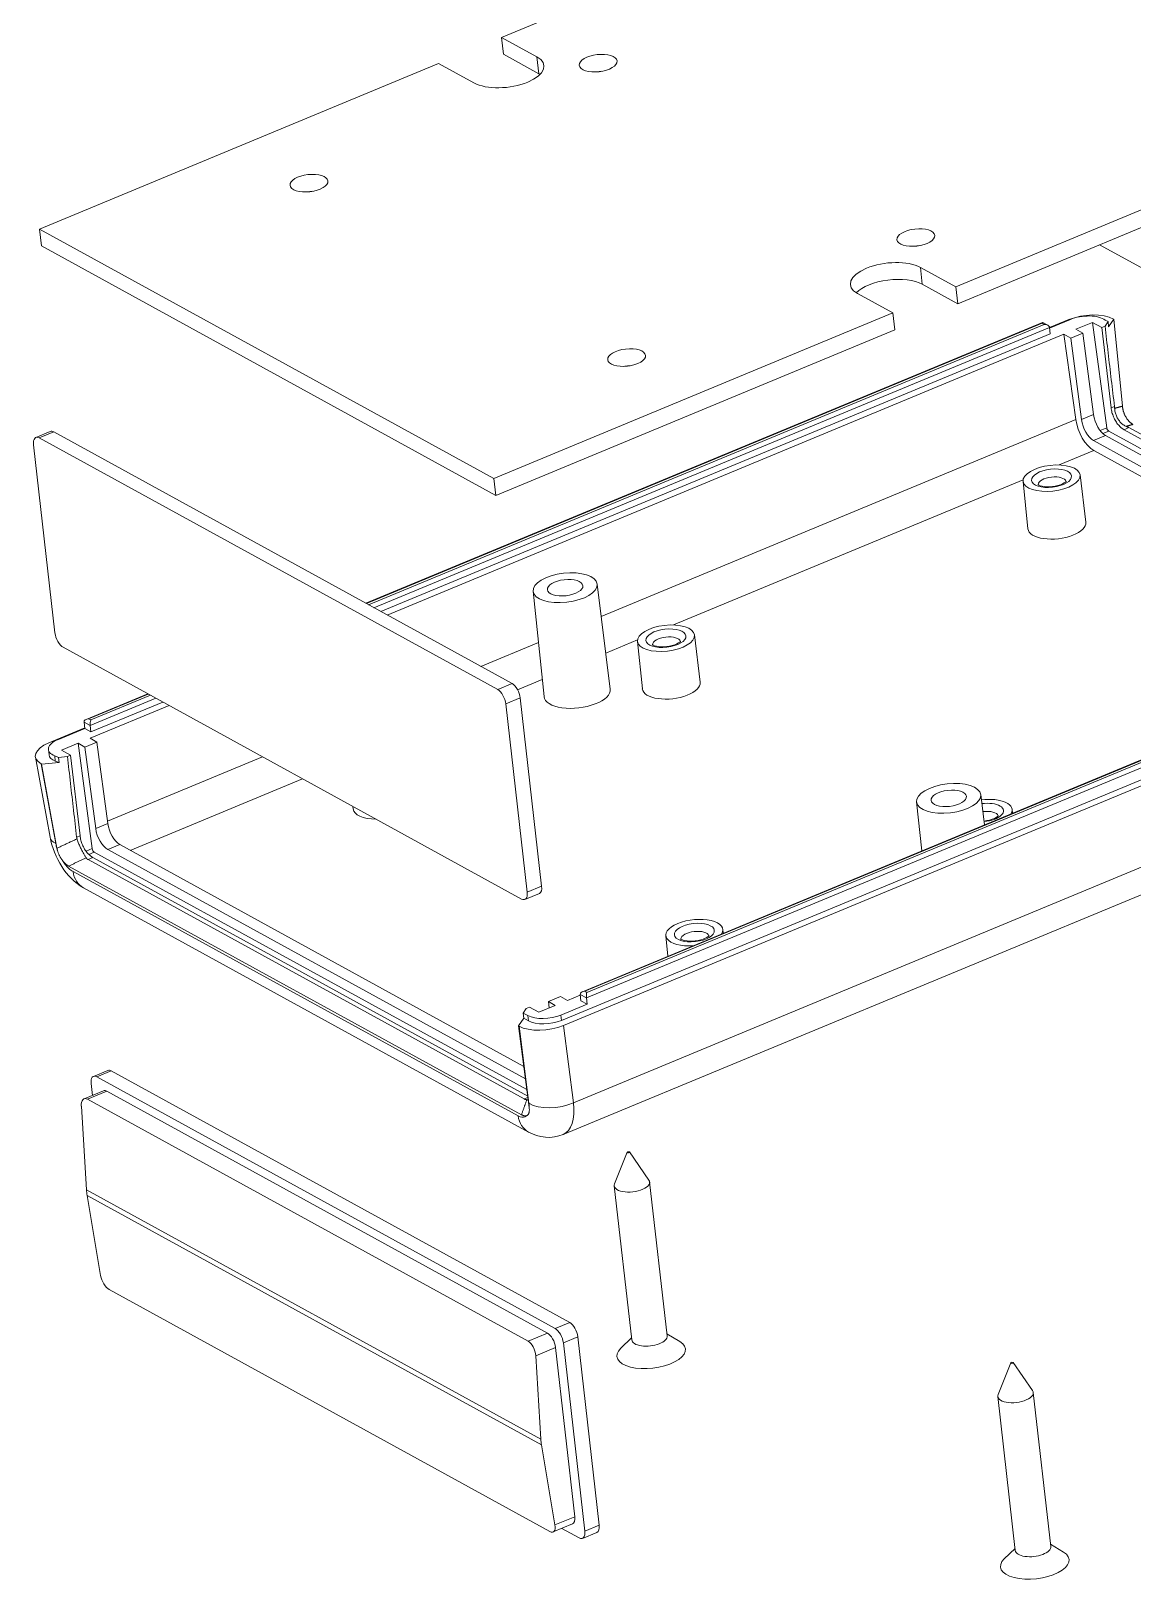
# Model space of a CAD drawing. Header units: millimetres. Extents: x 8 to 690, y 8 to 531.
# Drawn here: x 507.4 to 600, y 278.1 to 408.4 of the extents above; entities that cross this region are included whole.
import ezdxf

# ---------------------------------------------------------------- set-up
doc = ezdxf.new("R2010")
doc.units = ezdxf.units.MM
doc.header["$LTSCALE"] = 2.5
doc.layers.add('Visible (ANSI)', color=7, linetype='Continuous', lineweight=9)
doc.layers.add('Visible Narrow (ANSI)', color=7, linetype='Continuous', lineweight=9)

msp = doc.modelspace()

# ---------------------------------------------------------------- linework, layer by layer
at = {"layer": 'Visible (ANSI)'}
for p, q in [((590.448, 425.959), (546.9, 407.886)), ((546.9, 407.886), (547.061, 406.467)), ((546.9, 407.886), (549.87, 406.254)), ((541.615, 405.692), (508.081, 391.775)), ((544.586, 404.061), (541.615, 405.692)), ((547.061, 406.467), (550.031, 404.836)), ((585.08, 386.919), (628.629, 404.992)), ((585.242, 385.5), (628.79, 403.574)), ((508.081, 391.775), (508.243, 390.356)), ((508.081, 391.775), (546.262, 370.808)), ((508.243, 390.356), (546.424, 369.389)), ((633.301, 370.613), (597.174, 390.452)), ((582.11, 388.55), (585.08, 386.919)), ((582.271, 387.131), (585.242, 385.5)), ((579.796, 384.725), (576.826, 386.357)), ((585.08, 386.919), (585.242, 385.5)), ((546.262, 370.808), (579.796, 384.725)), ((579.796, 384.725), (579.957, 383.307)), ((535.5, 360.313), (592.381, 383.92)), ((546.424, 369.389), (579.957, 383.307)), ((592.396, 383.919), (592.807, 383.694)), ((593.021, 382.97), (592.96, 383.502)), ((592.962, 383.486), (594.586, 384.16)), ((594.722, 384.177), (592.966, 383.448)), ((595.175, 383.349), (596.573, 383.929)), ((595.175, 383.349), (595.752, 383.032)), ((597.767, 375.077), (596.573, 383.929)), ((596.573, 383.929), (597.352, 383.501)), ((597.352, 383.501), (597.625, 383.614)), ((597.352, 383.501), (597.352, 383.501)), ((598.138, 376.741), (597.352, 383.501)), ((597.625, 383.614), (597.877, 383.994)), ((597.625, 383.614), (597.625, 383.614)), ((597.877, 383.994), (597.631, 384.129)), ((597.93, 383.549), (597.877, 383.994)), ((598.361, 384.194), (597.93, 383.549)), ((598.329, 384.212), (598.361, 384.194)), ((598.361, 384.194), (599.085, 376.883)), ((593.021, 382.97), (536.761, 359.62)), ((537.295, 359.327), (594.162, 382.929)), ((594.74, 382.612), (594.162, 382.929)), ((595.165, 375.77), (594.162, 382.929)), ((595.752, 383.032), (594.74, 382.612)), ((594.74, 382.612), (595.648, 375.756)), ((595.752, 383.032), (596.661, 376.176)), ((508.981, 374.757), (507.766, 374.253)), ((508.048, 374.216), (546.581, 353.056)), ((547.796, 353.56), (509.264, 374.72)), ((596.66, 373.991), (626.225, 357.756)), ((627.238, 358.176), (597.673, 374.412)), ((627.773, 358.399), (597.935, 374.784)), ((628.635, 358.756), (599.226, 374.907)), ((599.641, 375.079), (629.051, 358.929)), ((509.374, 357.817), (507.572, 373.646)), ((625.363, 357.398), (596.68, 373.149)), ((546.262, 370.808), (546.424, 369.389)), ((590.735, 370.563), (591.151, 366.568)), ((595.526, 371.108), (596.019, 367.122)), ((549.554, 361.319), (550.475, 352.464)), ((553.697, 327.655), (634.085, 361.018)), ((554.945, 361.933), (556.039, 353.097)), ((636.983, 360.541), (551.943, 325.246)), ((637.855, 360.398), (552.117, 324.814)), ((558.324, 357.111), (558.739, 353.116)), ((563.114, 357.657), (563.607, 353.671)), ((548.584, 335.453), (510.052, 356.613)), ((511.992, 350.556), (517.169, 352.705)), ((518.43, 352.012), (512.396, 349.508)), ((547.259, 351.852), (549.06, 336.023)), ((550.276, 336.527), (548.474, 352.357)), ((512.322, 348.963), (518.964, 351.719)), ((552.076, 315.654), (637.162, 350.967)), ((508.847, 348.576), (511.872, 349.831)), ((511.877, 349.793), (509.655, 348.872)), ((511.877, 349.793), (511.816, 350.325)), ((512.396, 349.508), (511.877, 349.793)), ((512.396, 349.508), (512.336, 350.04)), ((508.823, 348.011), (508.873, 347.568)), ((509.912, 347.962), (511.309, 348.542)), ((509.912, 347.962), (510.691, 347.534)), ((512.503, 339.69), (511.309, 348.542)), ((511.309, 348.542), (511.887, 348.225)), ((511.887, 348.225), (512.9, 348.646)), ((511.887, 348.225), (512.795, 341.37)), ((512.9, 348.646), (512.322, 348.963)), ((512.9, 348.646), (513.808, 341.79)), ((507.729, 347.38), (508.957, 340.646)), ((508.25, 346.796), (508.218, 346.814)), ((509.724, 346.916), (508.25, 346.796)), ((509.541, 339.719), (508.25, 346.796)), ((509.35, 347.49), (509.67, 347.361)), ((509.724, 346.916), (509.4, 347.046)), ((510.419, 347.421), (509.67, 347.361)), ((509.67, 347.361), (509.724, 346.916)), ((510.419, 347.421), (510.691, 347.534)), ((510.419, 347.421), (510.419, 347.421)), ((510.691, 347.534), (510.691, 347.534)), ((510.691, 347.534), (511.477, 340.774)), ((587.185, 344.228), (587.5, 341.684)), ((534.408, 343.238), (534.43, 343.028)), ((581.794, 343.615), (582.223, 339.494)), ((589.812, 342.995), (589.854, 342.661)), ((512.564, 338.94), (549.107, 318.873)), ((549.035, 319.429), (512.672, 339.397)), ((548.919, 320.324), (513.807, 339.605)), ((514.82, 340.026), (548.783, 321.375)), ((548.58, 317.32), (510.518, 338.222)), ((548.797, 318.642), (512.149, 338.768)), ((511.763, 336.404), (549.173, 315.861)), ((550.082, 335.921), (548.866, 335.416)), ((560.713, 332.361), (560.892, 330.641)), ((565.503, 332.906), (565.545, 332.572)), ((550.849, 326.829), (551.862, 327.25)), ((551.862, 327.25), (552.439, 326.933)), ((553.525, 327.383), (552.439, 326.933)), ((553.581, 326.892), (553.52, 327.424)), ((554.1, 326.606), (554.04, 327.138)), ((548.977, 326.247), (548.724, 325.867)), ((548.772, 325.425), (548.724, 325.867)), ((548.724, 325.867), (549.117, 325.651)), ((549.249, 326.36), (548.977, 326.247)), ((550.028, 325.932), (549.249, 326.36)), ((551.426, 326.512), (550.028, 325.932)), ((551.426, 326.512), (550.849, 326.829)), ((550.849, 326.829), (550.9, 326.294)), ((551.892, 325.69), (554.1, 326.606)), ((554.1, 326.606), (553.581, 326.892)), ((548.342, 324.78), (548.772, 325.425)), ((548.342, 324.78), (549.229, 317.924)), ((548.374, 324.762), (548.342, 324.78)), ((549.168, 325.208), (548.772, 325.425)), ((512.606, 320.54), (513.822, 321.045)), ((552.636, 299.848), (514.104, 321.008)), ((513.448, 319.33), (511.821, 318.655)), ((512.525, 318.947), (512.412, 319.934)), ((512.889, 320.504), (551.421, 299.343)), ((513.73, 319.293), (550.761, 298.957)), ((511.588, 318.032), (512.022, 311.017)), ((549.141, 298.285), (512.109, 318.621)), ((557.463, 314.163), (556.398, 311.496)), ((557.658, 314.185), (559.295, 311.826)), ((559.355, 311.673), (560.829, 298.725)), ((512.078, 310.526), (513.208, 303.799)), ((556.374, 311.333), (557.848, 298.386)), ((513.931, 302.614), (550.962, 282.278)), ((555.116, 282.815), (553.315, 298.644)), ((557.827, 298.568), (556.918, 297.688)), ((560.808, 298.908), (561.891, 298.254)), ((551.439, 297.754), (553.059, 283.521)), ((552.099, 298.14), (553.901, 282.31)), ((550.208, 290.047), (549.774, 297.062)), ((589.703, 296.458), (588.638, 293.792)), ((589.898, 296.48), (591.535, 294.122)), ((588.614, 293.629), (590.088, 280.681)), ((591.595, 293.968), (593.069, 281.021)), ((551.394, 282.829), (550.264, 289.556)), ((552.865, 282.914), (551.239, 282.239)), ((553.424, 281.741), (551.967, 282.541)), ((553.707, 281.704), (554.922, 282.208)), ((590.067, 280.864), (589.158, 279.983)), ((593.048, 281.203), (594.131, 280.549))]:
    msp.add_line(p, q, dxfattribs=at)
at = {"layer": 'Visible (ANSI)', "flags": 128}
for points in [[(597.625, 383.614), (597.657, 383.335), (597.69, 383.056), (597.723, 382.777), (597.756, 382.496), (597.789, 382.215), (597.822, 381.934), (597.856, 381.652), (597.889, 381.37), (597.922, 381.087), (597.956, 380.804), (597.989, 380.522), (598.022, 380.238), (598.056, 379.955), (598.089, 379.672), (598.123, 379.389), (598.156, 379.106), (598.189, 378.824), (598.223, 378.542), (598.256, 378.26), (598.289, 377.978), (598.323, 377.697), (598.356, 377.417), (598.389, 377.137), (598.422, 376.858)], [(599.226, 374.907), (599.166, 374.942), (599.105, 374.981), (599.045, 375.025), (598.985, 375.074), (598.924, 375.127), (598.865, 375.184), (598.805, 375.247), (598.747, 375.313), (598.689, 375.384), (598.633, 375.459), (598.579, 375.538), (598.527, 375.62), (598.477, 375.707), (598.429, 375.796), (598.384, 375.887), (598.343, 375.98), (598.305, 376.075), (598.27, 376.171), (598.238, 376.268), (598.211, 376.364), (598.187, 376.46), (598.167, 376.554), (598.151, 376.648), (598.138, 376.741)], [(598.422, 376.858), (598.423, 376.852), (598.423, 376.846), (598.424, 376.84), (598.425, 376.833), (598.425, 376.827), (598.426, 376.821), (598.427, 376.815), (598.427, 376.808), (598.428, 376.802), (598.428, 376.795), (598.429, 376.789), (598.43, 376.783), (598.43, 376.776), (598.431, 376.77), (598.431, 376.763), (598.432, 376.757), (598.432, 376.75), (598.432, 376.744), (598.433, 376.737), (598.433, 376.731), (598.434, 376.724), (598.434, 376.718), (598.434, 376.711), (598.435, 376.705)], [(598.435, 376.705), (598.44, 376.624), (598.45, 376.544), (598.463, 376.463), (598.48, 376.382), (598.501, 376.302), (598.525, 376.222), (598.552, 376.143), (598.583, 376.065), (598.617, 375.989), (598.654, 375.914), (598.695, 375.842), (598.738, 375.772), (598.783, 375.704), (598.832, 375.639), (598.882, 375.577), (598.935, 375.519), (598.99, 375.463), (599.047, 375.411), (599.105, 375.363), (599.165, 375.32), (599.225, 375.28), (599.285, 375.245), (599.345, 375.215), (599.406, 375.188)], [(599.09, 376.845), (599.089, 376.846), (599.089, 376.848), (599.089, 376.85), (599.089, 376.851), (599.089, 376.853), (599.088, 376.854), (599.088, 376.856), (599.088, 376.858), (599.088, 376.859), (599.088, 376.861), (599.088, 376.862), (599.087, 376.864), (599.087, 376.865), (599.087, 376.867), (599.087, 376.869), (599.087, 376.87), (599.087, 376.872), (599.086, 376.873), (599.086, 376.875), (599.086, 376.876), (599.086, 376.878), (599.086, 376.88), (599.086, 376.881), (599.085, 376.883)], [(599.494, 375.796), (599.469, 375.832), (599.443, 375.869), (599.419, 375.908), (599.395, 375.947), (599.371, 375.987), (599.348, 376.028), (599.326, 376.07), (599.305, 376.113), (599.284, 376.157), (599.264, 376.201), (599.245, 376.246), (599.227, 376.291), (599.21, 376.337), (599.194, 376.383), (599.179, 376.43), (599.165, 376.476), (599.152, 376.523), (599.14, 376.569), (599.129, 376.616), (599.119, 376.662), (599.11, 376.708), (599.102, 376.754), (599.095, 376.799), (599.09, 376.845)], [(599.978, 375.351), (599.957, 375.362), (599.936, 375.374), (599.916, 375.387), (599.895, 375.4), (599.875, 375.414), (599.854, 375.429), (599.833, 375.444), (599.813, 375.46), (599.792, 375.476), (599.772, 375.493), (599.751, 375.511), (599.731, 375.529), (599.71, 375.548), (599.69, 375.567), (599.67, 375.587), (599.65, 375.608), (599.63, 375.629), (599.61, 375.651), (599.59, 375.674), (599.571, 375.697), (599.551, 375.721), (599.532, 375.745), (599.513, 375.77), (599.494, 375.796)], [(599.406, 375.188), (599.418, 375.183), (599.429, 375.179), (599.44, 375.174), (599.451, 375.17), (599.461, 375.165), (599.472, 375.161), (599.483, 375.156), (599.493, 375.151), (599.503, 375.147), (599.514, 375.142), (599.524, 375.138), (599.533, 375.133), (599.543, 375.129), (599.553, 375.124), (599.562, 375.119), (599.572, 375.115), (599.581, 375.11), (599.59, 375.106), (599.599, 375.101), (599.608, 375.097), (599.616, 375.092), (599.625, 375.088), (599.633, 375.084), (599.641, 375.079)], [(594.37, 370.582), (594.354, 370.559), (594.297, 370.503), (594.195, 370.429), (594.051, 370.352), (593.873, 370.278), (593.668, 370.214), (593.445, 370.163), (593.211, 370.127), (592.976, 370.109), (592.746, 370.109), (592.533, 370.125), (592.343, 370.157), (592.185, 370.201), (592.069, 370.249), (592.001, 370.291), (591.98, 370.31)], [(561.958, 357.13), (561.942, 357.107), (561.885, 357.051), (561.783, 356.978), (561.639, 356.9), (561.461, 356.826), (561.257, 356.762), (561.033, 356.711), (560.799, 356.675), (560.564, 356.657), (560.335, 356.657), (560.121, 356.673), (559.931, 356.705), (559.773, 356.749), (559.657, 356.797), (559.589, 356.839), (559.568, 356.858)], [(511.194, 340.656), (511.162, 340.936), (511.13, 341.216), (511.098, 341.497), (511.066, 341.778), (511.033, 342.06), (511.001, 342.342), (510.969, 342.625), (510.936, 342.908), (510.904, 343.191), (510.871, 343.474), (510.839, 343.758), (510.807, 344.041), (510.774, 344.325), (510.742, 344.608), (510.709, 344.891), (510.677, 345.174), (510.644, 345.457), (510.612, 345.739), (510.58, 346.021), (510.547, 346.302), (510.515, 346.583), (510.483, 346.863), (510.451, 347.142), (510.419, 347.421)], [(588.656, 342.468), (588.64, 342.445), (588.58, 342.387), (588.474, 342.311), (588.324, 342.232), (588.14, 342.158), (587.929, 342.093), (587.699, 342.043), (587.46, 342.01)], [(511.763, 336.404), (511.493, 336.566), (511.235, 336.749), (510.989, 336.95), (510.756, 337.167), (510.535, 337.4), (510.325, 337.648), (510.127, 337.911), (509.94, 338.185), (509.767, 338.469), (509.607, 338.764), (509.46, 339.067), (509.327, 339.377), (509.209, 339.692), (509.108, 340.008), (509.024, 340.327), (508.957, 340.646)], [(511.225, 340.51), (511.223, 340.516), (511.221, 340.522), (511.219, 340.528), (511.218, 340.534), (511.216, 340.54), (511.214, 340.546), (511.213, 340.552), (511.211, 340.558), (511.21, 340.564), (511.208, 340.57), (511.207, 340.576), (511.206, 340.582), (511.204, 340.589), (511.203, 340.595), (511.202, 340.601), (511.201, 340.607), (511.2, 340.613), (511.199, 340.619), (511.198, 340.625), (511.197, 340.631), (511.196, 340.638), (511.195, 340.644), (511.194, 340.65), (511.194, 340.656)], [(512.001, 338.912), (511.977, 338.953), (511.951, 338.997), (511.922, 339.043), (511.891, 339.093), (511.858, 339.145), (511.824, 339.201), (511.787, 339.26), (511.75, 339.323), (511.712, 339.388), (511.674, 339.455), (511.636, 339.525), (511.599, 339.596), (511.562, 339.669), (511.525, 339.744), (511.489, 339.82), (511.455, 339.897), (511.421, 339.974), (511.389, 340.052), (511.358, 340.13), (511.329, 340.208), (511.301, 340.285), (511.274, 340.361), (511.249, 340.436), (511.225, 340.51)], [(511.477, 340.774), (511.49, 340.681), (511.506, 340.588), (511.526, 340.493), (511.549, 340.397), (511.577, 340.301), (511.608, 340.204), (511.643, 340.108), (511.682, 340.013), (511.723, 339.92), (511.768, 339.829), (511.815, 339.74), (511.866, 339.654), (511.918, 339.571), (511.972, 339.492), (512.028, 339.417), (512.085, 339.346), (512.144, 339.28), (512.203, 339.217), (512.263, 339.16), (512.324, 339.107), (512.384, 339.058), (512.444, 339.014), (512.505, 338.975), (512.564, 338.94)], [(509.541, 339.719), (509.541, 339.718), (509.541, 339.716), (509.541, 339.714), (509.542, 339.713), (509.542, 339.711), (509.542, 339.71), (509.543, 339.708), (509.543, 339.707), (509.543, 339.705), (509.543, 339.704), (509.544, 339.702), (509.544, 339.701), (509.544, 339.699), (509.545, 339.698), (509.545, 339.696), (509.545, 339.695), (509.545, 339.693), (509.546, 339.692), (509.546, 339.69), (509.546, 339.689), (509.547, 339.687), (509.547, 339.685), (509.547, 339.684), (509.548, 339.682)], [(509.548, 339.682), (509.557, 339.638), (509.567, 339.594), (509.578, 339.55), (509.591, 339.505), (509.604, 339.46), (509.619, 339.415), (509.634, 339.37), (509.651, 339.325), (509.668, 339.279), (509.686, 339.234), (509.705, 339.19), (509.725, 339.145), (509.746, 339.101), (509.768, 339.058), (509.791, 339.014), (509.814, 338.972), (509.838, 338.93), (509.862, 338.889), (509.887, 338.849), (509.913, 338.809), (509.939, 338.771), (509.965, 338.733), (509.992, 338.697), (510.02, 338.661)], [(512.149, 338.768), (512.141, 338.772), (512.133, 338.777), (512.126, 338.781), (512.118, 338.786), (512.111, 338.791), (512.103, 338.797), (512.096, 338.802), (512.089, 338.807), (512.083, 338.813), (512.076, 338.819), (512.07, 338.825), (512.063, 338.831), (512.057, 338.837), (512.051, 338.843), (512.046, 338.849), (512.04, 338.856), (512.035, 338.862), (512.029, 338.869), (512.024, 338.876), (512.019, 338.883), (512.014, 338.89), (512.01, 338.897), (512.005, 338.905), (512.001, 338.912)], [(510.02, 338.661), (510.04, 338.636), (510.06, 338.612), (510.08, 338.588), (510.101, 338.565), (510.121, 338.542), (510.142, 338.52), (510.163, 338.498), (510.184, 338.477), (510.205, 338.457), (510.226, 338.437), (510.247, 338.418), (510.268, 338.399), (510.289, 338.381), (510.31, 338.364), (510.331, 338.347), (510.352, 338.331), (510.372, 338.315), (510.393, 338.3), (510.414, 338.286), (510.435, 338.272), (510.456, 338.259), (510.477, 338.246), (510.497, 338.234), (510.518, 338.222)], [(564.348, 332.379), (564.332, 332.357), (564.275, 332.301), (564.172, 332.227), (564.029, 332.15), (563.851, 332.076), (563.646, 332.011), (563.423, 331.96), (563.189, 331.925), (562.953, 331.907), (562.724, 331.906), (562.51, 331.923), (562.32, 331.955), (562.163, 331.999), (562.047, 332.047), (561.978, 332.089), (561.958, 332.107)], [(549.027, 318.579), (549.016, 318.58), (549.005, 318.581), (548.995, 318.582), (548.984, 318.584), (548.974, 318.585), (548.963, 318.587), (548.953, 318.589), (548.943, 318.591), (548.933, 318.593), (548.923, 318.595), (548.913, 318.597), (548.904, 318.6), (548.894, 318.602), (548.885, 318.605), (548.875, 318.608), (548.866, 318.611), (548.857, 318.615), (548.848, 318.618), (548.839, 318.622), (548.831, 318.626), (548.822, 318.63), (548.814, 318.634), (548.805, 318.638), (548.797, 318.642)], [(549.145, 318.574), (549.14, 318.574), (549.135, 318.575), (549.131, 318.575), (549.126, 318.575), (549.121, 318.575), (549.116, 318.575), (549.111, 318.575), (549.106, 318.575), (549.101, 318.575), (549.096, 318.576), (549.091, 318.576), (549.086, 318.576), (549.082, 318.576), (549.077, 318.576), (549.072, 318.577), (549.067, 318.577), (549.062, 318.577), (549.057, 318.578), (549.052, 318.578), (549.047, 318.578), (549.042, 318.578), (549.037, 318.579), (549.032, 318.579), (549.027, 318.579)], [(548.58, 317.32), (548.601, 317.309), (548.621, 317.299), (548.641, 317.289), (548.662, 317.28), (548.682, 317.271), (548.702, 317.263), (548.721, 317.256), (548.741, 317.249), (548.76, 317.244), (548.779, 317.238), (548.798, 317.234), (548.817, 317.23), (548.836, 317.227), (548.854, 317.224), (548.872, 317.223), (548.89, 317.222), (548.907, 317.222), (548.925, 317.222), (548.942, 317.224), (548.959, 317.226), (548.975, 317.229), (548.991, 317.233), (549.006, 317.238), (549.022, 317.243)], [(549.022, 317.243), (549.042, 317.253), (549.062, 317.263), (549.081, 317.276), (549.099, 317.29), (549.116, 317.306), (549.132, 317.324), (549.147, 317.343), (549.162, 317.364), (549.175, 317.387), (549.187, 317.411), (549.198, 317.437), (549.207, 317.464), (549.216, 317.493), (549.223, 317.523), (549.23, 317.554), (549.235, 317.587), (549.239, 317.621), (549.241, 317.657), (549.243, 317.693), (549.243, 317.73), (549.242, 317.768), (549.241, 317.808), (549.238, 317.848), (549.234, 317.889)], [(549.234, 317.889), (549.233, 317.89), (549.233, 317.892), (549.233, 317.893), (549.233, 317.895), (549.233, 317.896), (549.233, 317.898), (549.232, 317.899), (549.232, 317.9), (549.232, 317.902), (549.232, 317.903), (549.232, 317.905), (549.232, 317.906), (549.231, 317.908), (549.231, 317.909), (549.231, 317.911), (549.231, 317.912), (549.231, 317.914), (549.231, 317.915), (549.23, 317.917), (549.23, 317.918), (549.23, 317.919), (549.23, 317.921), (549.23, 317.922), (549.229, 317.924)], [(552.076, 315.654), (551.716, 315.53), (551.344, 315.45), (550.967, 315.415), (550.589, 315.424), (550.216, 315.476), (549.854, 315.569), (549.505, 315.698), (549.173, 315.861)]]:
    msp.add_lwpolyline(points, dxfattribs=at)
at = {"layer": 'Visible (ANSI)'}
for centre, major_axis, ratio, start_param, end_param in [((547.228, 405.158), (3.24, 0.369), 0.4509985, 3.7093131, 6.8509057), ((547.389, 403.739), (3.24, 0.369), 0.4509985, 0.5069748, 0.5677204), ((555.189, 404.304), (-1.59, -0.181), 0.4509985, 4.5673375, 4.8574404), ((530.88, 394.216), (-1.59, -0.181), 0.4509985, 4.5673375, 4.8574404), ((581.887, 389.643), (-1.59, -0.181), 0.4509985, 4.5673375, 4.8574404), ((579.468, 387.453), (-3.24, -0.369), 0.4509985, 3.7093131, 6.8509057), ((579.629, 386.034), (3.24, 0.369), 0.4509985, 0.5677204, 2.6346178), ((596.142, 383.301), (2.683, 0.307), 0.451777, 0.5680644, 2.1369581), ((595.877, 383.543), (-1.987, -0.226), 0.4509985, 3.5815322, 5.2801094), ((592.371, 383.591), (0.018, 0.33), 0.2240554, 6.1759762, 6.9303159), ((592.544, 383.496), (-0.417, 0.023), 0.6356278, 3.2488017, 4.8195981), ((557.578, 379.554), (-1.59, -0.181), 0.4509985, 4.5673375, 4.8574404), ((596.453, 375.145), (0.862, -2.078), 0.4799208, 4.2161007, 5.7432638), ((596.509, 375.322), (0.575, -1.385), 0.4799208, 4.2033661, 5.7432638), ((597.521, 375.742), (-0.575, 1.385), 0.4799208, 1.0617735, 2.6016712), ((508.149, 373.329), (-0.383, 0.924), 0.4799208, 5.7432638, 7.3140601), ((509.365, 373.834), (-0.383, 0.924), 0.4799208, 5.7432638, 6.2831853), ((597.91, 375.006), (0.096, -0.231), 0.4799208, 4.2073741, 5.7432638), ((593.585, 366.84), (2.434, 0.277), 0.4509985, 3.1371829, 6.2875951), ((509.951, 357.5), (-0.383, 0.924), 0.4799208, 1.0308748, 2.6016712), ((547.897, 352.674), (-0.383, 0.924), 0.4799208, 4.1724675, 5.7432638), ((561.173, 353.389), (2.434, 0.277), 0.4509985, 3.1371829, 6.2875951), ((546.681, 352.169), (0.383, -0.924), 0.4799208, 1.0308748, 2.6016712), ((553.257, 352.775), (2.782, 0.317), 0.4509985, 3.1371829, 6.2875951), ((512.232, 350.331), (0.417, -0.023), 0.6356278, 1.6780054, 3.2488017), ((512.405, 350.236), (0.018, 0.33), 0.2240554, 0.6471306, 2.2179269), ((510.411, 347.721), (-2.688, -0.305), 0.4502209, 5.2816656, 6.8505592), ((510.81, 348.237), (-1.987, -0.226), 0.4509985, 5.2801094, 6.9786865), ((510.86, 347.794), (-1.987, -0.226), 0.4509985, 0, 0.6955012), ((536.865, 343.3), (-2.434, -0.277), 0.4509985, 6.2787755, 7.5927545), ((587.418, 342.718), (2.395, 0.273), 0.4509985, 5.9303487, 7.8770594), ((514.669, 341.356), (-0.575, 1.385), 0.4799208, 1.0617735, 2.6016712), ((513.656, 340.935), (0.575, -1.385), 0.4799208, 4.2033661, 5.7432638), ((512.647, 339.619), (0.096, -0.231), 0.4799208, 4.2073741, 5.7432638), ((549.699, 336.844), (0.383, -0.924), 0.4799208, 0, 1.0308748), ((548.483, 336.34), (0.383, -0.924), 0.4799208, 5.7432638, 7.3140601), ((563.109, 332.629), (-2.395, -0.273), 0.4509985, 2.7887561, 7.7714627), ((553.936, 327.429), (0.417, -0.023), 0.6356278, 1.6780054, 3.2488017), ((554.11, 327.334), (0.018, 0.33), 0.2240554, 0.6471306, 2.2179269), ((550.561, 325.673), (-2.683, -0.307), 0.451777, 0.5680644, 2.1369581), ((550.738, 326.324), (1.987, 0.226), 0.4509985, 3.7093131, 5.2801094), ((550.788, 325.88), (-1.987, -0.226), 0.4509985, 0.5677204, 2.1385167), ((512.99, 319.617), (-0.383, 0.924), 0.4799208, 5.7432638, 7.3140601), ((514.205, 320.121), (-0.383, 0.924), 0.4799208, 5.7432638, 6.2831853), ((513.831, 318.406), (-0.383, 0.924), 0.4799208, 5.7432638, 6.2831853), ((512.165, 317.715), (-0.332, 0.945), 0.5037327, 5.7714204, 7.3422167), ((557.865, 311.503), (-1.49, -0.17), 0.4509985, 6.0453203, 9.662643), ((516.095, 312.45), (-2.407, -4.383), 0.7525134, 5.4113836, 5.5220738), ((513.785, 303.482), (0.432, -0.903), 0.4539404, 4.1486216, 5.7194179), ((552.737, 298.961), (-0.383, 0.924), 0.4799208, 4.1724675, 5.7432638), ((550.862, 298.071), (0.383, -0.924), 0.4799208, 1.0308748, 2.6016712), ((551.522, 298.457), (0.383, -0.924), 0.4799208, 1.0308748, 2.6016712), ((559.338, 298.556), (-1.49, -0.17), 0.4509985, 0, 3.1415927), ((549.197, 297.379), (-0.332, 0.945), 0.5037327, 4.2006241, 5.7714204), ((559.48, 297.314), (-2.881, -0.328), 0.4509985, 5.7534482, 9.9545151), ((590.105, 293.798), (-1.49, -0.17), 0.4509985, 6.0453203, 9.662643), ((554.281, 291.48), (2.407, 4.383), 0.7525134, 2.2697909, 2.3804811), ((550.817, 283.146), (0.432, -0.903), 0.4539404, 5.7194179, 7.2902142), ((552.482, 283.838), (0.383, -0.924), 0.4799208, 0, 1.0308748), ((554.539, 283.132), (0.383, -0.924), 0.4799208, 0, 1.0308748), ((553.323, 282.627), (0.383, -0.924), 0.4799208, 5.7432638, 7.3140601), ((591.72, 279.609), (-2.881, -0.328), 0.4509985, 5.7534482, 9.9545151), ((591.578, 280.851), (-1.49, -0.17), 0.4509985, 0, 3.1415927)]:
    msp.add_ellipse(centre, major_axis=major_axis, ratio=ratio, start_param=start_param, end_param=end_param, dxfattribs=at)
for centre, major_axis in [((555.027, 405.723), (1.59, 0.181)), ((530.718, 395.634), (1.59, 0.181)), ((581.726, 391.062), (1.59, 0.181)), ((557.417, 380.973), (1.59, 0.181)), ((593.131, 370.831), (2.395, 0.273)), ((552.25, 361.621), (2.696, 0.307)), ((552.25, 361.621), (1.49, 0.17)), ((560.719, 357.379), (2.395, 0.273)), ((584.491, 343.916), (2.696, 0.307)), ((584.491, 343.916), (1.49, 0.17)), ((557.562, 314.163), (-0.1, -0.011)), ((589.802, 296.459), (-0.1, -0.011))]:
    msp.add_ellipse(centre, major_axis=major_axis, ratio=0.4509985, dxfattribs=at)
at = {"layer": 'Visible Narrow (ANSI)'}
for p, q in [((549.87, 406.254), (550.031, 404.836)), ((582.11, 388.55), (582.271, 387.131)), ((535.548, 360.286), (592.34, 383.857)), ((592.514, 383.762), (535.721, 360.191)), ((536.183, 359.938), (592.96, 383.502)), ((592.34, 383.857), (592.514, 383.762)), ((597.625, 383.614), (597.352, 383.501)), ((598.422, 376.858), (598.138, 376.741)), ((595.165, 375.77), (555.281, 359.217)), ((596.661, 376.176), (595.648, 375.756)), ((509.264, 374.72), (508.048, 374.216)), ((596.66, 373.991), (597.673, 374.412)), ((597.767, 375.077), (597.207, 374.845)), ((597.444, 374.58), (597.935, 374.784)), ((599.641, 375.079), (599.226, 374.907)), ((593.771, 371.942), (596.68, 373.149)), ((561.359, 358.49), (590.737, 370.683)), ((553.906, 327.695), (634.045, 360.955)), ((554.04, 327.138), (634.664, 360.6)), ((634.218, 360.86), (554.079, 327.6)), ((555.664, 356.127), (558.326, 357.231)), ((550.001, 357.026), (545.151, 355.013)), ((547.796, 353.56), (546.581, 353.056)), ((548.249, 353.049), (550.324, 353.91)), ((638.16, 353.69), (552.956, 318.328)), ((512.202, 350.597), (517.216, 352.678)), ((512.336, 350.04), (517.852, 352.33)), ((517.39, 352.583), (512.375, 350.502)), ((548.474, 352.357), (547.259, 351.852)), ((512.375, 350.502), (512.202, 350.597)), ((511.816, 350.325), (512.336, 350.04)), ((509.439, 340.118), (508.218, 346.814)), ((509.35, 347.49), (509.4, 347.046)), ((510.419, 347.421), (510.691, 347.534)), ((526.82, 347.405), (513.781, 341.993)), ((515.702, 339.541), (530.19, 345.554)), ((513.808, 341.79), (512.795, 341.37)), ((511.194, 340.656), (511.477, 340.774)), ((509.548, 339.682), (509.547, 339.685)), ((512.503, 339.69), (511.985, 339.475)), ((512.149, 338.768), (512.564, 338.94)), ((512.214, 339.207), (512.672, 339.397)), ((513.807, 339.605), (514.82, 340.026)), ((548.298, 317.216), (510.889, 337.759)), ((550.276, 336.527), (549.06, 336.023)), ((553.52, 327.424), (554.04, 327.138)), ((554.079, 327.6), (553.906, 327.695)), ((548.374, 324.762), (549.213, 318.276)), ((549.117, 325.651), (549.168, 325.208)), ((551.892, 325.69), (551.943, 325.246)), ((552.956, 318.328), (552.117, 324.814)), ((512.889, 320.504), (514.104, 321.008)), ((512.109, 318.621), (513.73, 319.293)), ((548.797, 318.642), (549.119, 318.776)), ((549.234, 317.891), (549.234, 317.889)), ((550.208, 290.047), (512.022, 311.017)), ((512.078, 310.526), (550.264, 289.556)), ((551.421, 299.343), (552.636, 299.848)), ((550.761, 298.957), (549.141, 298.285)), ((552.099, 298.14), (553.315, 298.644)), ((549.774, 297.062), (551.439, 297.754)), ((553.059, 283.521), (551.394, 282.829)), ((553.901, 282.31), (555.116, 282.815))]:
    msp.add_line(p, q, dxfattribs=at)
at = {"layer": 'Visible Narrow (ANSI)', "flags": 128}
for points in [[(599.085, 376.883), (599.058, 376.875), (599.031, 376.868), (599.004, 376.861), (598.976, 376.853), (598.949, 376.846), (598.922, 376.839), (598.895, 376.831), (598.868, 376.824), (598.841, 376.816), (598.813, 376.809), (598.786, 376.801), (598.759, 376.794), (598.732, 376.787), (598.705, 376.779), (598.678, 376.772), (598.651, 376.764), (598.624, 376.757), (598.597, 376.749), (598.57, 376.742), (598.543, 376.735), (598.516, 376.727), (598.489, 376.72), (598.462, 376.712), (598.435, 376.705)], [(599.406, 375.188), (599.43, 375.195), (599.454, 375.202), (599.477, 375.208), (599.501, 375.215), (599.525, 375.222), (599.549, 375.229), (599.572, 375.236), (599.596, 375.242), (599.62, 375.249), (599.644, 375.256), (599.667, 375.263), (599.691, 375.27), (599.715, 375.276), (599.739, 375.283), (599.763, 375.29), (599.786, 375.297), (599.81, 375.303), (599.834, 375.31), (599.858, 375.317), (599.882, 375.324), (599.906, 375.33), (599.93, 375.337), (599.954, 375.344), (599.978, 375.351)], [(511.225, 340.51), (511.155, 340.477), (511.085, 340.444), (511.014, 340.412), (510.944, 340.379), (510.874, 340.346), (510.804, 340.313), (510.734, 340.28), (510.663, 340.247), (510.593, 340.214), (510.523, 340.181), (510.453, 340.148), (510.383, 340.115), (510.312, 340.082), (510.242, 340.049), (510.172, 340.016), (510.102, 339.983), (510.032, 339.95), (509.962, 339.917), (509.891, 339.884), (509.821, 339.851), (509.751, 339.818), (509.681, 339.785), (509.611, 339.752), (509.541, 339.719)], [(510.518, 338.222), (510.58, 338.251), (510.641, 338.28), (510.703, 338.309), (510.765, 338.338), (510.827, 338.366), (510.888, 338.395), (510.95, 338.424), (511.012, 338.453), (511.074, 338.482), (511.136, 338.51), (511.197, 338.539), (511.259, 338.568), (511.321, 338.597), (511.383, 338.625), (511.445, 338.654), (511.506, 338.683), (511.568, 338.711), (511.63, 338.74), (511.692, 338.769), (511.754, 338.798), (511.815, 338.826), (511.877, 338.855), (511.939, 338.884), (512.001, 338.912)], [(510.204, 338.395), (510.196, 338.405), (510.189, 338.416), (510.181, 338.426), (510.173, 338.437), (510.165, 338.448), (510.157, 338.459), (510.149, 338.469), (510.141, 338.48), (510.134, 338.491), (510.126, 338.502), (510.118, 338.513), (510.11, 338.524), (510.103, 338.536), (510.095, 338.547), (510.087, 338.558), (510.08, 338.569), (510.072, 338.581), (510.065, 338.592), (510.057, 338.603), (510.05, 338.615), (510.042, 338.626), (510.035, 338.638), (510.027, 338.65), (510.02, 338.661)], [(549.027, 318.579), (549.008, 318.527), (548.99, 318.475), (548.971, 318.422), (548.953, 318.37), (548.934, 318.317), (548.916, 318.265), (548.897, 318.212), (548.879, 318.16), (548.86, 318.107), (548.841, 318.055), (548.823, 318.002), (548.804, 317.95), (548.786, 317.897), (548.767, 317.845), (548.748, 317.793), (548.73, 317.74), (548.711, 317.688), (548.693, 317.635), (548.674, 317.583), (548.655, 317.53), (548.636, 317.478), (548.618, 317.425), (548.599, 317.373), (548.58, 317.32)], [(549.022, 317.243), (549.017, 317.238), (549.012, 317.234), (549.007, 317.229), (549.002, 317.224), (548.997, 317.219), (548.992, 317.215), (548.987, 317.211), (548.982, 317.206), (548.977, 317.202), (548.972, 317.198), (548.966, 317.194), (548.961, 317.19), (548.956, 317.186), (548.95, 317.182), (548.945, 317.178), (548.939, 317.175), (548.934, 317.171), (548.928, 317.168), (548.922, 317.164), (548.917, 317.161), (548.911, 317.158), (548.905, 317.155), (548.899, 317.152), (548.894, 317.149)]]:
    msp.add_lwpolyline(points, dxfattribs=at)
at = {"layer": 'Visible Narrow (ANSI)'}
for centre in [(593.131, 370.831), (560.719, 357.379), (563.109, 332.629)]:
    msp.add_ellipse(centre, major_axis=(1.679, 0.191), ratio=0.4509985, dxfattribs=at)
for centre, major_axis, ratio, start_param, end_param in [((593.182, 370.388), (-1.182, -0.135), 0.4509985, 3.2159922, 6.2087857), ((560.77, 356.936), (-1.182, -0.135), 0.4509985, 3.2159922, 6.2087857), ((587.418, 342.718), (1.679, 0.191), 0.4509985, 4.6901679, 7.8850223), ((587.468, 342.274), (1.182, 0.135), 0.4509985, 0.0743996, 1.6093618), ((511.613, 341.13), (-2.656, -0.484), 0.4382622, 0, 0.5369701), ((510.609, 339.547), (-0.865, 1.86), 0.4596005, 1.0553591, 1.2878139), ((510.609, 339.547), (-0.865, 1.86), 0.4596005, 2.0112227, 2.5825222), ((513.062, 338.771), (-1.3, -2.367), 0.7525134, 5.5103619, 6.2831853), ((563.159, 332.186), (-1.182, -0.135), 0.4509985, 3.2159922, 6.2087857), ((551.387, 319.288), (2.678, 0.347), 0.5038482, 3.7029011, 5.2717948), ((548.019, 319.003), (-0.865, 1.86), 0.4596005, 3.8772305, 4.1096853), ((550.193, 320.015), (1.901, -4.354), 0.4713007, 6.2745937, 7.2618352), ((548.019, 319.003), (-0.865, 1.86), 0.4596005, 2.5825222, 3.1538217), ((550.472, 318.227), (-1.3, -2.367), 0.7525134, 5.5103619, 6.2831853)]:
    msp.add_ellipse(centre, major_axis=major_axis, ratio=ratio, start_param=start_param, end_param=end_param, dxfattribs=at)

doc.saveas('drawing.dxf')
